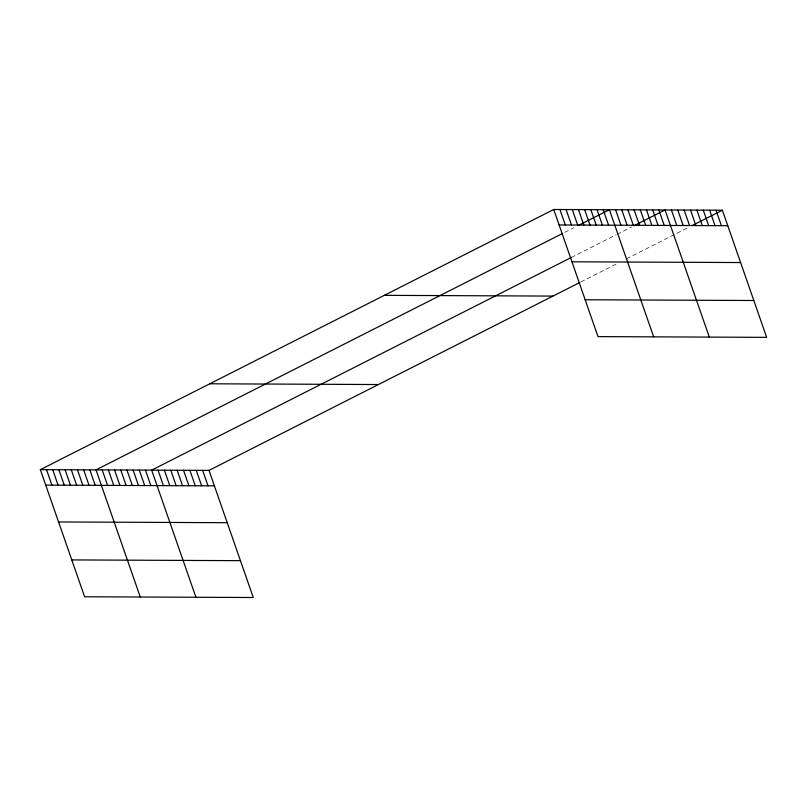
<?xml version="1.0" encoding="UTF-8"?>
<svg xmlns="http://www.w3.org/2000/svg" width="807" height="807" viewBox="0 0 807 807"><rect width="100%" height="100%" fill="white"/><g stroke="black" fill="none" stroke-linecap="round" stroke-linejoin="round"><path stroke-width="0.61" stroke-dasharray="4.04 3.03" d="M564.809 232.325L573.716 227.816M571.417 257.423L616.003 234.837M617.113 234.272L631.609 226.928M580.828 281.966L617.607 263.334M626.525 258.815L688.946 227.181"/><path stroke-width="1.21" d="M40.35 469.644L209.003 470.39L253.267 597.513L84.614 596.766L40.35 469.644L553.733 209.487L722.386 210.234L766.65 337.356L597.997 336.61L553.733 209.487M562.58 233.455L96.003 469.886L140.267 597.009M578.175 225.556L609.386 209.739L653.66 336.852M571.417 257.423L151.655 470.138L195.93 597.251M633.838 225.799L665.039 209.981L709.313 337.104M209.003 470.39L579.719 282.531M692.285 225.486L722.386 210.234M559.12 224.961L727.773 225.708M571.951 261.801L740.604 262.547M384.314 295.342L552.966 296.088M585.166 299.76L753.819 300.507M209.77 383.789L378.412 384.536M45.737 485.108L214.38 485.854M58.568 521.958L227.211 522.704M71.783 559.917L240.436 560.663M716.011 210.213L721.397 225.678M709.635 210.183L715.022 225.647M703.27 210.153L708.657 225.617M696.895 210.123L702.282 225.587M690.53 210.092L695.916 225.567M684.154 210.072L689.541 225.536M677.789 210.042L683.166 225.506M671.414 210.012L676.801 225.476M658.855 209.961L664.242 225.425M652.671 209.931L658.058 225.395M646.488 209.901L651.874 225.365M640.304 209.87L645.691 225.345M634.12 209.85L639.507 225.314M627.937 209.82L633.324 225.284M621.753 209.79L627.14 225.254M615.57 209.77L620.956 225.234M603.202 209.709L608.589 225.173M597.019 209.679L602.405 225.153M590.835 209.659L596.222 225.123M584.651 209.628L590.038 225.092M578.468 209.598L583.854 225.062M572.284 209.578L577.671 225.042M566.1 209.548L571.487 225.012M559.917 209.517L565.303 224.982M202.628 470.36L208.014 485.824M196.252 470.33L201.639 485.794M189.887 470.31L195.274 485.774M183.512 470.279L188.899 485.743M177.147 470.249L182.533 485.713M170.771 470.219L176.158 485.683M164.396 470.188L169.783 485.653M158.031 470.168L163.418 485.632M145.472 470.108L150.859 485.572M139.288 470.078L144.675 485.542M133.105 470.057L138.491 485.521M126.921 470.027L132.308 485.491M120.737 469.997L126.124 485.461M114.554 469.977L119.94 485.441M108.37 469.946L113.757 485.411M102.186 469.916L107.573 485.38M89.819 469.866L95.206 485.33M83.635 469.835L89.022 485.3M77.452 469.805L82.839 485.269M71.268 469.785L76.655 485.249M65.085 469.755L70.471 485.219M58.901 469.724L64.288 485.189M52.717 469.694L58.104 485.168M46.534 469.674L51.92 485.138"/></g></svg>
